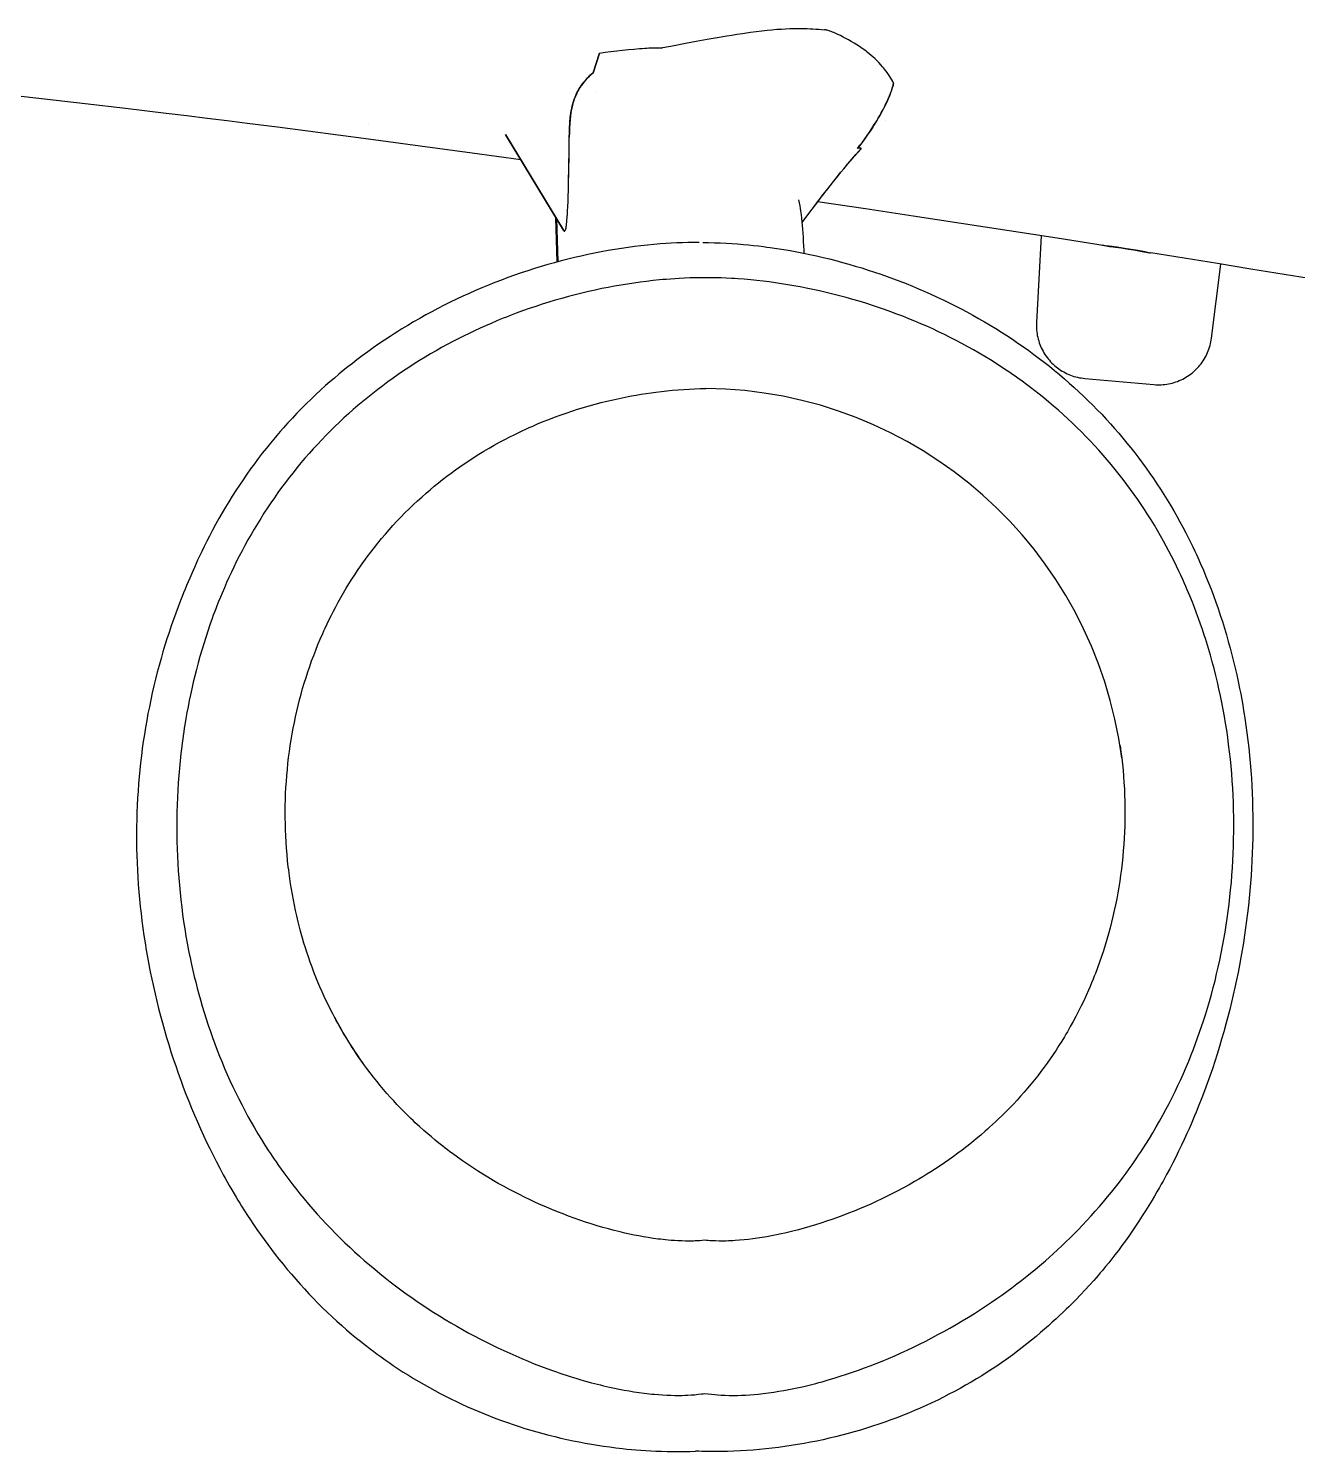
# Model space of a CAD drawing. Extents: x -62750 to 17911, y -49048 to 6133.
# Drawn here: x -6803 to -4420, y -5074 to -2402 of the extents above; entities that cross this region are included whole.
import ezdxf

# ---------------------------------------------------------------- set-up
doc = ezdxf.new("R2010")
doc.units = 0
doc.layers.get('0').update_dxf_attribs({"linetype": 'CONTINUOUS'})

msp = doc.modelspace()

# ---------------------------------------------------------------- linework, layer by layer
at = {"color": 7}
for p, q in [((-5742.4, -2485.7), (-5730.5, -2448.5)), ((-5730.5, -2448.5), (-5742.4, -2485.7)), ((-5906.8, -2601.3), (-5798.2, -2781.2)), ((-5798.2, -2781.2), (-5906.8, -2601.3)), ((-5810, -2840.7), (-5812.5, -2757.6)), ((-5811.3, -2759.6), (-5808.9, -2840.4)), ((-5811.3, -2759.6), (-5808.9, -2840.4)), ((-4901.5, -2791.4), (-4910.3, -2954.4)), ((-4581.7, -2983.7), (-4564.4, -2844.8)), ((-4819.3, -3059.4), (-4689.9, -3071))]:
    msp.add_line(p, q, dxfattribs=at)
at = {"color": 7, "ltscale": 0.000494535}
msp.add_line((-5739, -2521.2), (-5739, -2521.2), dxfattribs=at)
at = {"color": 7, "ltscale": 0.001733}
msp.add_line((-6164.2, -2580.9), (-6164.2, -2580.8), dxfattribs=at)
at = {"color": 7, "ltscale": 0.000278631}
msp.add_line((-5194.6, -2574.6), (-5194.6, -2574.6), dxfattribs=at)
at = {"color": 7, "ltscale": 0.135805}
msp.add_line((-5346.1, -2824.5), (-5346.4, -2819.1), dxfattribs=at)
at = {"color": 7, "ltscale": 0.000966516}
msp.add_line((-4708.9, -2826.5), (-4708.9, -2826.4), dxfattribs=at)
at = {"color": 7, "ltscale": 0.000969384}
msp.add_line((-4708.9, -2826.4), (-4708.9, -2826.5), dxfattribs=at)
at = {"color": 7}
for points in [[(-5472.8, -2413.2), (-5462.3, -2411.5), (-5454.8, -2410.5), (-5447.4, -2409.4), (-5436.2, -2407.9), (-5425.9, -2406.7), (-5415.6, -2405.6), (-5406.8, -2404.7), (-5397.9, -2403.9), (-5389, -2403.3), (-5381.3, -2402.9), (-5373.6, -2402.6), (-5365.8, -2402.4), (-5357.4, -2402.3), (-5349.1, -2402.3), (-5340.7, -2402.6), (-5335.3, -2402.8), (-5330, -2403), (-5324.6, -2403.4), (-5319.1, -2403.7), (-5313.7, -2404.2), (-5308.3, -2404.6)], [(-5611.7, -2438.1), (-5590.4, -2434), (-5569.2, -2430), (-5548.9, -2426.3), (-5528.6, -2422.6), (-5510, -2419.3), (-5491.4, -2416.2), (-5482.1, -2414.6), (-5472.8, -2413.2)], [(-5178.4, -2504.9), (-5180, -2501.7), (-5181.7, -2498.5), (-5183.5, -2495.4), (-5185.4, -2492.4), (-5187.8, -2488.8), (-5190.3, -2485.2), (-5192.9, -2481.8), (-5195.6, -2478.4), (-5197.3, -2476.3), (-5199.1, -2474.3), (-5202.6, -2470.3), (-5206.3, -2466.4), (-5210, -2462.6), (-5213.9, -2458.9), (-5217.3, -2455.8), (-5220.7, -2452.8), (-5224.2, -2449.9), (-5227.8, -2447), (-5230.2, -2445.1), (-5232.7, -2443.3), (-5237.6, -2439.7), (-5242.6, -2436.2), (-5247.6, -2432.9), (-5252.7, -2429.7), (-5257.9, -2426.7), (-5263.1, -2423.7), (-5268.1, -2421), (-5273.1, -2418.4), (-5278.2, -2415.8), (-5283.3, -2413.4), (-5288.4, -2411.1), (-5290.9, -2410), (-5293.5, -2409), (-5295.7, -2408.1), (-5297.9, -2407.3), (-5299.7, -2406.6), (-5301.6, -2406), (-5303, -2405.6), (-5304.4, -2405.2), (-5305.5, -2404.9), (-5306.7, -2404.7), (-5307.5, -2404.6), (-5308.3, -2404.6)], [(-5730.5, -2448.5), (-5719.9, -2447), (-5709.4, -2445.7), (-5698.3, -2444.4), (-5687.3, -2443.1), (-5676.2, -2441.9), (-5666, -2440.9), (-5655.7, -2440), (-5650.6, -2439.6), (-5645.5, -2439.3), (-5641.8, -2439), (-5638.2, -2438.9), (-5634.5, -2438.7), (-5630.9, -2438.6), (-5626, -2438.6), (-5621.1, -2438.7), (-5616.2, -2438.9)], [(-5616.2, -2438.9), (-5613.2, -2438.4), (-5611.7, -2438.1)], [(-5787.3, -2606.2), (-5787.1, -2598.2), (-5786.9, -2590.3), (-5786.7, -2586.3), (-5786.5, -2582.4), (-5786, -2575.9), (-5785.7, -2572.7), (-5785.4, -2569.5), (-5784.9, -2565.2), (-5784.3, -2561), (-5783.6, -2556.7), (-5782.8, -2552.5), (-5781.8, -2548.3), (-5780.8, -2544.1), (-5780.2, -2541.9), (-5779.5, -2539.7), (-5778.6, -2536.9), (-5777.6, -2534), (-5776.5, -2531.2), (-5775.1, -2527.9), (-5773.6, -2524.6), (-5772, -2521.4), (-5770.3, -2518.2), (-5768.5, -2515.1), (-5766.4, -2511.8), (-5764.3, -2508.7), (-5762, -2505.6), (-5759.6, -2502.6), (-5757.1, -2499.7), (-5754.5, -2496.8), (-5751.8, -2494.1), (-5749.1, -2491.5), (-5746.9, -2489.5), (-5744.7, -2487.6), (-5742.4, -2485.8)], [(-5742.4, -2485.8), (-5745.5, -2488.3), (-5748.5, -2490.9), (-5751.3, -2493.6), (-5754.1, -2496.4), (-5756.9, -2499.5), (-5759.6, -2502.6), (-5762.2, -2505.8), (-5764.6, -2509.2), (-5765.8, -2510.9), (-5766.9, -2512.6), (-5768.6, -2515.2), (-5770.2, -2518), (-5771.7, -2520.7), (-5773.1, -2523.5), (-5774, -2525.4), (-5774.9, -2527.3), (-5775.7, -2529.2), (-5776.5, -2531.2), (-5778, -2535.1), (-5779.3, -2539.1), (-5780.5, -2543.1), (-5781.6, -2547.2), (-5782.1, -2549.5), (-5782.6, -2551.8), (-5783.5, -2556.5), (-5784.3, -2561.1), (-5785, -2565.8), (-5785.3, -2568.6), (-5785.6, -2571.5), (-5785.9, -2574.9), (-5786.2, -2578.4), (-5786.5, -2582.9), (-5786.8, -2587.5), (-5786.9, -2592.2), (-5787.1, -2596.9), (-5787.3, -2606.2)], [(-5178.4, -2504.9), (-5179, -2507.2), (-5179.6, -2509.4), (-5180.9, -2514), (-5182.4, -2518.4), (-5184, -2522.9), (-5185.1, -2525.7), (-5186.2, -2528.6), (-5187.4, -2531.6), (-5188.7, -2534.5), (-5190, -2537.6), (-5191.4, -2540.6), (-5194.3, -2546.7), (-5197.3, -2552.6), (-5200.5, -2558.5), (-5203.7, -2564.4), (-5206.7, -2569.6), (-5209.7, -2574.8), (-5212.9, -2580), (-5215.3, -2583.8), (-5217.7, -2587.5), (-5220.2, -2591.4), (-5222.7, -2595.1), (-5227.8, -2602.6), (-5233, -2610), (-5238.4, -2617.2), (-5242.3, -2622.4), (-5246.2, -2627.5)], [(-5246.2, -2627.5), (-5241.6, -2621.5), (-5237.1, -2615.5), (-5232.7, -2609.5), (-5228.3, -2603.3), (-5224, -2597.2), (-5219.3, -2590), (-5214.7, -2582.8), (-5212.4, -2579.2), (-5210.2, -2575.5), (-5207.2, -2570.6), (-5204.4, -2565.6), (-5201.6, -2560.6), (-5198.2, -2554.4), (-5195, -2548.1), (-5193.4, -2544.9), (-5191.9, -2541.7), (-5189.9, -2537.4), (-5188, -2533), (-5186.2, -2528.6), (-5184.4, -2524), (-5182.7, -2519.3), (-5181.1, -2514.5), (-5180.3, -2512), (-5179.6, -2509.6), (-5179, -2507.2), (-5178.4, -2504.9)], [(-6164.1, -2610.2), (-6221, -2602.6), (-6278, -2595.2), (-6334.9, -2587.9), (-6391.9, -2580.7), (-6429.4, -2576), (-6467, -2571.3), (-6505.5, -2566.6), (-6544.1, -2561.9), (-6620.2, -2552.8), (-6696.4, -2543.8), (-6772.7, -2534.9), (-6849, -2526.1)], [(-5878.6, -2648.8), (-5969.9, -2636.3), (-6067, -2623.2), (-6164.1, -2610.2)], [(-5901.8, -2610.6), (-5851.1, -2694), (-5811.9, -2758.6), (-5798.5, -2780.8)], [(-5788.7, -2693.3), (-5788.5, -2683.7), (-5788.2, -2668.7), (-5787.8, -2641.3), (-5787.3, -2606.2)], [(-5788.6, -2688.4), (-5788.4, -2676.7), (-5788, -2653.5), (-5787.7, -2638.6), (-5787.3, -2606.2)], [(-5350, -2766.5), (-5339, -2751.6), (-5327.9, -2736.8), (-5316.7, -2722), (-5311, -2714.6), (-5305.3, -2707.2), (-5299.6, -2700), (-5293.9, -2692.8), (-5288.4, -2685.9), (-5282.8, -2679), (-5277.4, -2672.3), (-5271.9, -2665.6), (-5264.5, -2656.7), (-5256.9, -2647.8), (-5249.4, -2638.9), (-5244.4, -2633.2), (-5239.3, -2627.5)], [(-5349.9, -2766.8), (-5341.3, -2754.9), (-5331.6, -2741.8), (-5324.7, -2732.6), (-5317.8, -2723.5), (-5311.1, -2714.8), (-5304.4, -2706.2), (-5297.8, -2697.7), (-5291.1, -2689.3), (-5284.5, -2681.1), (-5277.9, -2672.9), (-5271.4, -2665), (-5264.8, -2657.1), (-5258.4, -2649.6), (-5251.9, -2642), (-5245.7, -2635), (-5239.4, -2628)], [(-5239.3, -2627.5), (-5239.4, -2627.4), (-5239.6, -2627.3), (-5239.9, -2627.2), (-5240.5, -2627.2), (-5241.5, -2627.1), (-5242.7, -2627.2), (-5245, -2627.4), (-5246.2, -2627.5)], [(-5798.2, -2781.2), (-5798, -2781.6), (-5797.7, -2781.9), (-5797.3, -2782.2), (-5797.1, -2782.4), (-5796.8, -2782.6), (-5796.5, -2782.7), (-5796.2, -2782.7), (-5795.9, -2782.6), (-5795.7, -2782.4), (-5795.5, -2782.3), (-5795.2, -2781.9), (-5795.1, -2781.6), (-5794.8, -2781), (-5794.4, -2780.1), (-5794.1, -2779.1), (-5793.9, -2778.2), (-5793.5, -2776.3), (-5793.1, -2774.4), (-5792.8, -2772.5), (-5792.4, -2769.1), (-5792, -2765.8), (-5791.7, -2762.4), (-5791.2, -2756.8), (-5790.9, -2751.2), (-5790.5, -2745.6), (-5790.1, -2736.3), (-5789.7, -2727.1), (-5789.4, -2717.9), (-5789.1, -2705.6), (-5788.7, -2693.3)], [(-5346.4, -2819.1), (-5346.9, -2810.3), (-5347.4, -2802), (-5347.9, -2794), (-5348.4, -2786.6), (-5348.9, -2779.3), (-5349.5, -2772.3), (-5350.1, -2765.4), (-5350.8, -2758.6), (-5351.5, -2751.9), (-5352.5, -2744.8), (-5353.1, -2740.2), (-5353.9, -2735.6), (-5355, -2729.9), (-5356.2, -2724.2)], [(-4781.6, -2810.2), (-4871.6, -2796.1), (-4961.6, -2782.1), (-5051.5, -2768.3), (-5141.5, -2754.7), (-5231.3, -2741.2), (-5321.1, -2727.9)], [(-5543.7, -2804.3), (-5554.2, -2804.3), (-5564.6, -2804.4), (-5575, -2804.6), (-5585.4, -2804.9), (-5595.8, -2805.4), (-5606.2, -2806), (-5616.6, -2806.8), (-5622.6, -2807.3), (-5628.7, -2807.8), (-5640.8, -2808.9), (-5652.9, -2810.3), (-5664.9, -2811.7), (-5677, -2813.4), (-5689, -2815.1), (-5701.8, -2817.1), (-5714.5, -2819.3), (-5727.2, -2821.6), (-5739.9, -2824.1), (-5752.5, -2826.8), (-5765.2, -2829.5), (-5777.7, -2832.5), (-5790.3, -2835.6), (-5802.8, -2838.8), (-5815.3, -2842.1), (-5827.7, -2845.7), (-5840.1, -2849.3), (-5852.7, -2853.2), (-5865.2, -2857.2), (-5877.6, -2861.3), (-5890, -2865.6), (-5902.4, -2870), (-5914.7, -2874.6), (-5926.9, -2879.3), (-5939.1, -2884.2), (-5951.3, -2889.2), (-5963.3, -2894.3), (-5975.4, -2899.6), (-5987.3, -2905.1), (-5999.1, -2910.6), (-6010.8, -2916.2), (-6022.4, -2922), (-6034, -2927.9), (-6045.5, -2934), (-6056.9, -2940.2), (-6068.2, -2946.6), (-6079.5, -2953), (-6090.7, -2959.7), (-6096.2, -2963), (-6101.8, -2966.4), (-6109.1, -2971), (-6116.4, -2975.6), (-6123.7, -2980.3), (-6134.3, -2987.3), (-6144.8, -2994.5), (-6155.3, -3001.8), (-6165.6, -3009.2), (-6175.9, -3016.7), (-6181, -3020.5), (-6186, -3024.3), (-6194.6, -3031), (-6203.2, -3037.8), (-6211.7, -3044.6), (-6220.1, -3051.6), (-6228.4, -3058.6), (-6236.7, -3065.7), (-6244.8, -3072.9), (-6254.1, -3081.3), (-6263.2, -3089.8), (-6272.2, -3098.3), (-6281.1, -3107), (-6289.9, -3115.9), (-6298.6, -3124.8), (-6302.9, -3129.3), (-6307.2, -3133.8), (-6311.4, -3138.4), (-6315.6, -3143), (-6319.8, -3147.6), (-6324, -3152.2), (-6330.1, -3159.2), (-6336.2, -3166.3), (-6342.3, -3173.4), (-6348.2, -3180.6), (-6356, -3190.1), (-6363.6, -3199.8), (-6371.1, -3209.5), (-6378.5, -3219.4), (-6385.7, -3229.3), (-6392.8, -3239.3), (-6399.8, -3249.4), (-6406.7, -3259.6), (-6413.4, -3269.9), (-6420, -3280.2), (-6426.5, -3290.7), (-6432.9, -3301.2), (-6439.1, -3311.8), (-6445.3, -3322.6), (-6451.3, -3333.4), (-6457.1, -3344.3), (-6462.9, -3355.2), (-6467.8, -3364.9), (-6472.7, -3374.7), (-6477.4, -3384.5), (-6482.1, -3394.4), (-6485, -3400.8), (-6487.9, -3407.1), (-6491, -3414), (-6494.1, -3420.9), (-6499.9, -3434.2), (-6505.7, -3448.1), (-6508.6, -3455.1), (-6511.4, -3462.1), (-6514.2, -3469), (-6517, -3476), (-6521.5, -3487.9), (-6526, -3499.9), (-6530.3, -3511.9), (-6534.5, -3524), (-6538.6, -3536.1), (-6542.6, -3548.2), (-6546.4, -3560.4), (-6550.1, -3572.6), (-6553.8, -3585.3), (-6557.3, -3598.1), (-6560.8, -3611), (-6564, -3623.8), (-6567.2, -3636.7), (-6570.2, -3649.7), (-6573, -3662.6), (-6575.7, -3675.6), (-6578.3, -3688.6), (-6580.7, -3701.7), (-6583, -3714.8), (-6585.1, -3727.9), (-6587.1, -3741.1), (-6589, -3754.3), (-6590.7, -3767.6), (-6592.2, -3780.8), (-6593.6, -3794.1), (-6594.9, -3807.4), (-6596, -3820.7), (-6597, -3834), (-6597.8, -3847.3), (-6598.5, -3860.6), (-6599.1, -3874.2), (-6599.5, -3887.7), (-6599.7, -3901.2), (-6599.8, -3914.7), (-6599.8, -3928.2), (-6599.6, -3941.7), (-6599.2, -3955.3), (-6598.8, -3968.8), (-6598.1, -3982.3), (-6597.4, -3995.8), (-6596.5, -4009.3), (-6595.4, -4023), (-6594.2, -4036.8), (-6592.8, -4050.5), (-6591.3, -4064.2), (-6589.6, -4077.9), (-6587.8, -4091.6), (-6585.9, -4105.3), (-6583.8, -4118.9), (-6581.5, -4132.5), (-6579.2, -4146.1), (-6576.7, -4159.7), (-6574, -4173.5), (-6571.1, -4187.3), (-6568.1, -4201.1), (-6565, -4214.8), (-6561.7, -4228.5), (-6558.3, -4242.2), (-6554.8, -4255.8), (-6551.1, -4269.4), (-6547.3, -4283), (-6543.4, -4296.5), (-6539.3, -4310), (-6535.1, -4323.4), (-6530.7, -4336.8), (-6526.2, -4350.2), (-6521.6, -4363.5), (-6516.8, -4376.8), (-6512, -4390), (-6506.9, -4403.2), (-6501.8, -4416.3), (-6496.5, -4429.3), (-6491, -4442.3), (-6485.5, -4455.3), (-6479.9, -4467.9), (-6474.1, -4480.5), (-6468.3, -4493), (-6462.3, -4505.4), (-6456.1, -4517.8), (-6449.9, -4530.1), (-6443.5, -4542.3), (-6436.9, -4554.5), (-6433.6, -4560.5), (-6430.2, -4566.6), (-6425.7, -4574.6), (-6421.1, -4582.5), (-6416.5, -4590.5), (-6413, -4596.3), (-6409.5, -4602.1), (-6405.9, -4607.9), (-6402.4, -4613.6), (-6397, -4622.2), (-6391.5, -4630.7), (-6385.9, -4639.2), (-6380.3, -4647.6), (-6373.7, -4657.1), (-6367.1, -4666.6), (-6360.3, -4676.1), (-6353.5, -4685.4), (-6346.5, -4694.7), (-6339.5, -4703.9), (-6332.3, -4713), (-6324.6, -4722.5), (-6316.8, -4732), (-6308.9, -4741.3), (-6300.9, -4750.6), (-6292.8, -4759.7), (-6284.5, -4768.8), (-6276.2, -4777.8), (-6267.7, -4786.6), (-6259.1, -4795.4), (-6250.4, -4804), (-6241.6, -4812.5), (-6232.7, -4820.9), (-6223.7, -4829.2), (-6214.6, -4837.4), (-6205.4, -4845.4), (-6196.1, -4853.4), (-6186.7, -4861.2), (-6177.1, -4868.9), (-6172.3, -4872.7), (-6167.5, -4876.4), (-6161, -4881.4), (-6154.5, -4886.3), (-6148, -4891.2), (-6140.5, -4896.5), (-6133.1, -4901.9), (-6125.5, -4907.1), (-6117.9, -4912.3), (-6108.5, -4918.6), (-6098.9, -4924.8), (-6089.3, -4930.9), (-6079.5, -4936.8), (-6069.8, -4942.7), (-6059.9, -4948.4), (-6050, -4954), (-6040, -4959.5), (-6029.9, -4964.8), (-6019.8, -4970), (-6009.6, -4975.1), (-5999.3, -4980.1), (-5989, -4985), (-5978.5, -4989.8), (-5967.9, -4994.4), (-5957.3, -4999), (-5946.6, -5003.4), (-5935.9, -5007.7), (-5925.1, -5011.8), (-5914.3, -5015.8), (-5903.4, -5019.7), (-5892.5, -5023.4), (-5881.5, -5027), (-5870.5, -5030.5), (-5859.4, -5033.9), (-5848.3, -5037.1), (-5837.1, -5040.2), (-5825.8, -5043.2), (-5814.5, -5046), (-5803.1, -5048.8), (-5791.7, -5051.3), (-5780.3, -5053.8), (-5768.9, -5056.1), (-5757.4, -5058.2), (-5745.9, -5060.3), (-5734.4, -5062.2), (-5722.9, -5063.9), (-5711.3, -5065.5), (-5699.8, -5067), (-5693.6, -5067.7), (-5687.4, -5068.4), (-5679.1, -5069.3), (-5670.8, -5070.1), (-5662.5, -5070.8), (-5653.1, -5071.5), (-5643.8, -5072.2), (-5634.4, -5072.7), (-5625.1, -5073.2), (-5614.4, -5073.6), (-5603.7, -5073.8), (-5592.9, -5074), (-5582.2, -5074), (-5571.5, -5073.9), (-5560.8, -5073.7), (-5550.1, -5073.3)], [(-5536.6, -2804.3), (-5525.7, -2804.3), (-5514.8, -2804.5), (-5503.9, -2804.9), (-5493, -2805.4), (-5482.2, -2806), (-5471.3, -2806.8), (-5460.4, -2807.7), (-5451, -2808.6), (-5441.5, -2809.5), (-5432, -2810.6), (-5422.5, -2811.8), (-5416.2, -2812.6), (-5410, -2813.5), (-5397.4, -2815.3), (-5384.8, -2817.3), (-5372.5, -2819.4), (-5360.1, -2821.7), (-5347.8, -2824.1), (-5335.5, -2826.6), (-5323.3, -2829.3), (-5311, -2832.2), (-5298.8, -2835.1), (-5286.7, -2838.2), (-5274.6, -2841.5), (-5262.5, -2844.8), (-5250.4, -2848.4), (-5238.4, -2852), (-5226.4, -2855.8), (-5214.4, -2859.7), (-5202.4, -2863.8), (-5190.5, -2868), (-5178.6, -2872.3), (-5166.7, -2876.8), (-5155, -2881.4), (-5143.2, -2886.2), (-5131.5, -2891), (-5119.9, -2896), (-5108.3, -2901.2), (-5096.8, -2906.5), (-5085.4, -2911.9), (-5074, -2917.4), (-5062.9, -2923), (-5051.8, -2928.7), (-5040.8, -2934.6), (-5029.8, -2940.5), (-5018.9, -2946.6), (-5008.1, -2952.9), (-4997.4, -2959.2), (-4986.8, -2965.7), (-4976.2, -2972.3), (-4965.7, -2979), (-4955.3, -2985.9), (-4945, -2992.9), (-4934.7, -3000), (-4924.8, -3007.1), (-4915, -3014.3), (-4905.2, -3021.6), (-4895.6, -3029), (-4886, -3036.6), (-4876.5, -3044.3), (-4867.2, -3052), (-4857.9, -3059.9), (-4848.7, -3068), (-4839.6, -3076.1), (-4830.6, -3084.3), (-4821.8, -3092.7), (-4813, -3101.2), (-4804.5, -3109.6), (-4796.1, -3118.1), (-4787.8, -3126.7), (-4779.7, -3135.5), (-4771.6, -3144.3), (-4763.6, -3153.2), (-4755.8, -3162.3), (-4748.1, -3171.4), (-4740.4, -3180.6), (-4732.9, -3189.9), (-4725.6, -3199.3), (-4718.3, -3208.8), (-4711.1, -3218.4), (-4704.2, -3228), (-4697.3, -3237.7), (-4690.6, -3247.5), (-4684, -3257.3), (-4677.5, -3267.3), (-4671.1, -3277.3), (-4664.8, -3287.3), (-4658.7, -3297.5), (-4652.7, -3307.7), (-4646.8, -3318), (-4641.1, -3328.4), (-4635.4, -3338.8), (-4629.9, -3349.3), (-4625.5, -3357.9), (-4621.2, -3366.6), (-4617, -3375.2), (-4612.8, -3383.9), (-4610.1, -3389.8), (-4607.4, -3395.6), (-4602.2, -3407.4), (-4597, -3419.2), (-4592.1, -3431), (-4587.2, -3443), (-4582.6, -3454.9), (-4578, -3467), (-4573.6, -3479.1), (-4569.4, -3491.2), (-4565.2, -3503.5), (-4561.2, -3515.8), (-4557.3, -3528.2), (-4553.6, -3540.6), (-4550.1, -3553), (-4546.6, -3565.5), (-4543.3, -3578), (-4540.2, -3590.6), (-4537.1, -3603.2), (-4534.3, -3615.8), (-4531.5, -3628.5), (-4528.9, -3641.2), (-4526.9, -3651.6), (-4524.9, -3662), (-4523, -3672.5), (-4521.3, -3682.9), (-4520.1, -3689.9), (-4519, -3696.9), (-4517, -3710.9), (-4515.1, -3725), (-4513.3, -3739), (-4511.7, -3753.1), (-4510.3, -3767.2), (-4509, -3781.2), (-4507.8, -3795.4), (-4506.8, -3809.5), (-4506, -3823.6), (-4505.3, -3837.7), (-4504.8, -3851.9), (-4504.4, -3866), (-4504.1, -3880.1), (-4504, -3894.3), (-4504.1, -3908.4), (-4504.3, -3922.6), (-4504.6, -3936.7), (-4505.1, -3950.8), (-4505.7, -3964.9), (-4506.5, -3978.9), (-4507.4, -3993), (-4508.4, -4007), (-4509.6, -4021), (-4510.9, -4035), (-4512.4, -4049), (-4514, -4063), (-4515.7, -4076.9), (-4517.6, -4090.9), (-4519.6, -4104.8), (-4521.8, -4118.8), (-4524.1, -4132.9), (-4526.6, -4146.8), (-4529.2, -4160.8), (-4531.9, -4174.8), (-4534.7, -4188.7), (-4537.7, -4202.6), (-4540.9, -4216.4), (-4544.1, -4230.3), (-4547.5, -4244.1), (-4551, -4257.8), (-4554.8, -4271.9), (-4558.6, -4285.9), (-4562.7, -4299.9), (-4566.8, -4313.9), (-4571.1, -4327.8), (-4575.6, -4341.7), (-4580.1, -4355.5), (-4584.9, -4369.2), (-4589.7, -4383), (-4594.8, -4396.6), (-4599.9, -4410.2), (-4605.2, -4423.6), (-4610.6, -4437), (-4613.4, -4443.6), (-4616.2, -4450.3), (-4619.9, -4459.1), (-4623.8, -4467.9), (-4627.7, -4476.7), (-4632.8, -4487.9), (-4638.1, -4499.1), (-4643.4, -4510.2), (-4648.9, -4521.2), (-4654.5, -4532.3), (-4660.2, -4543.2), (-4666, -4554.1), (-4669.3, -4560.2), (-4672.6, -4566.3), (-4676, -4572.3), (-4679.4, -4578.3), (-4684, -4586.3), (-4688.6, -4594.3), (-4693.3, -4602.2), (-4699.3, -4612.1), (-4705.4, -4621.9), (-4711.6, -4631.6), (-4717.9, -4641.3), (-4724.3, -4650.9), (-4730.8, -4660.5), (-4737, -4669.5), (-4743.4, -4678.5), (-4749.9, -4687.4), (-4756.4, -4696.3), (-4763.1, -4705), (-4768.8, -4712.3), (-4774.6, -4719.6), (-4780.5, -4726.8), (-4786.5, -4733.9), (-4790.4, -4738.7), (-4794.5, -4743.3), (-4798.5, -4748), (-4802.6, -4752.7), (-4810.9, -4761.9), (-4819.3, -4771), (-4827.8, -4780), (-4836.5, -4788.9), (-4845.2, -4797.7), (-4849.8, -4802.3), (-4854.4, -4806.8), (-4860.7, -4812.9), (-4867, -4818.8), (-4873.3, -4824.7), (-4880.5, -4831.3), (-4887.7, -4837.8), (-4895, -4844.3), (-4902.4, -4850.6), (-4910.9, -4857.8), (-4919.5, -4864.9), (-4928.2, -4871.9), (-4936.9, -4878.8), (-4945.7, -4885.5), (-4954.7, -4892.2), (-4963.7, -4898.7), (-4968.5, -4902.2), (-4973.3, -4905.6), (-4983.1, -4912.3), (-4992.9, -4918.8), (-5002.8, -4925.3), (-5012.8, -4931.6), (-5022.9, -4937.7), (-5033.1, -4943.8), (-5043.3, -4949.7), (-5053.7, -4955.5), (-5064.1, -4961.1), (-5074.5, -4966.6), (-5085.1, -4972), (-5095.7, -4977.3), (-5106.5, -4982.4), (-5117.4, -4987.5), (-5128.3, -4992.4), (-5139.3, -4997.2), (-5150.3, -5001.8), (-5161.5, -5006.3), (-5172.6, -5010.6), (-5183.9, -5014.8), (-5195.1, -5018.9), (-5206.5, -5022.8), (-5217.8, -5026.6), (-5229.2, -5030.2), (-5240.7, -5033.7), (-5252.3, -5037.1), (-5264, -5040.4), (-5275.7, -5043.4), (-5287.4, -5046.4), (-5299.2, -5049.2), (-5311, -5051.8), (-5322.9, -5054.3), (-5334.7, -5056.7), (-5346.6, -5058.9), (-5358.6, -5061), (-5370.5, -5062.9), (-5382.5, -5064.6), (-5394.5, -5066.2), (-5406.4, -5067.7), (-5418.3, -5069), (-5430.3, -5070.2), (-5442.2, -5071.2), (-5454.2, -5072), (-5466.2, -5072.7), (-5478.2, -5073.3), (-5490.2, -5073.7), (-5502.2, -5073.9), (-5514.2, -5074), (-5526.2, -5074), (-5538.2, -5073.7), (-5544.2, -5073.6), (-5550.2, -5073.3)], [(-4768.2, -2811.9), (-4770.9, -2811.6), (-4773.8, -2811.3), (-4777.1, -2810.8), (-4780.6, -2810.3), (-4786.4, -2809.4)], [(-4786.4, -2809.4), (-4779.5, -2810.5), (-4776.3, -2811), (-4773.1, -2811.4), (-4770.6, -2811.7), (-4768.2, -2811.9)], [(-4732.5, -2817.3), (-4741.2, -2815.9), (-4755.6, -2813.7), (-4759, -2813.2), (-4764.7, -2812.4), (-4768.2, -2811.9)], [(-4768.2, -2811.9), (-4766.4, -2812.1), (-4761.9, -2812.7), (-4751.4, -2814.3), (-4737.2, -2816.6), (-4732.5, -2817.3)], [(-4701.9, -2822.6), (-4705.9, -2821.9), (-4720, -2819.4), (-4732.5, -2817.3)], [(-4732.5, -2817.3), (-4727.3, -2818.2), (-4718.1, -2819.8), (-4708.7, -2821.4), (-4704.6, -2822.1), (-4702.1, -2822.6), (-4701.9, -2822.6)], [(-4701.9, -2822.6), (-4699, -2823.2), (-4695.8, -2823.8)], [(-4382.4, -2874.5), (-4445.1, -2864.2), (-4507.8, -2854), (-4570.4, -2843.8), (-4633.1, -2833.8), (-4695.8, -2823.8)], [(-5531.4, -2870.2), (-5541.3, -2870.2), (-5551.2, -2870.4), (-5561.1, -2870.7), (-5571, -2871.1), (-5580.9, -2871.6), (-5589.2, -2872.1), (-5597.4, -2872.7), (-5605.7, -2873.3), (-5611.8, -2873.9), (-5618, -2874.4), (-5630.1, -2875.7), (-5642.2, -2877.1), (-5654.2, -2878.6), (-5666.3, -2880.3), (-5678.3, -2882.1), (-5690.3, -2884.1), (-5702.3, -2886.2), (-5714.3, -2888.4), (-5726.2, -2890.8), (-5738.8, -2893.4), (-5751.3, -2896.3), (-5763.9, -2899.2), (-5776.3, -2902.3), (-5788.8, -2905.6), (-5801.2, -2909), (-5813.6, -2912.5), (-5825.9, -2916.2), (-5838.2, -2920.1), (-5850.4, -2924.1), (-5862.7, -2928.3), (-5875, -2932.6), (-5887.2, -2937.1), (-5893.3, -2939.4), (-5899.4, -2941.7), (-5905.4, -2944.1), (-5911.5, -2946.5), (-5917.5, -2948.9), (-5923.5, -2951.4), (-5934, -2955.9), (-5944.5, -2960.4), (-5954.8, -2965.1), (-5965.2, -2969.9), (-5975.5, -2974.8), (-5985.7, -2979.8), (-5995.9, -2984.9), (-6006, -2990.1), (-6016.5, -2995.7), (-6027, -3001.5), (-6037.5, -3007.4), (-6047.8, -3013.4), (-6058.1, -3019.5), (-6068.3, -3025.8), (-6078.4, -3032.1), (-6088.5, -3038.6), (-6098.4, -3045.3), (-6108.3, -3052), (-6118.1, -3058.9), (-6127.8, -3065.9), (-6137.5, -3073), (-6147, -3080.2), (-6156.4, -3087.6), (-6165.8, -3095.1), (-6175, -3102.7), (-6184, -3110.2), (-6192.8, -3117.9), (-6201.6, -3125.6), (-6210.3, -3133.5), (-6218.8, -3141.5), (-6227.3, -3149.6), (-6235.6, -3157.8), (-6243.9, -3166.1), (-6252, -3174.5), (-6260.1, -3183.1), (-6268, -3191.7), (-6275.8, -3200.4), (-6283.5, -3209.2), (-6291.1, -3218.1), (-6298.6, -3227.2), (-6305.9, -3236.3), (-6313.2, -3245.5), (-6320.3, -3254.8), (-6327.3, -3264.2), (-6334.2, -3273.6), (-6340.9, -3283.2), (-6347.6, -3292.8), (-6354.1, -3302.5), (-6360.5, -3312.3), (-6366.7, -3322.2), (-6372.9, -3332.1), (-6378.9, -3342.2), (-6384.8, -3352.3), (-6390.6, -3362.4), (-6396.2, -3372.7), (-6401.7, -3383), (-6407.1, -3393.3), (-6412.4, -3403.8), (-6417.1, -3413.4), (-6421.7, -3423), (-6426.2, -3432.8), (-6430.6, -3442.5), (-6434.9, -3452.3), (-6439.1, -3462.2), (-6442.4, -3470.1), (-6445.6, -3478.1), (-6448.8, -3486), (-6451.1, -3492), (-6453.4, -3498), (-6455.6, -3504.1), (-6457.8, -3510.1), (-6462, -3521.9), (-6466, -3533.7), (-6469.9, -3545.6), (-6473.7, -3557.5), (-6477.3, -3569.4), (-6480.8, -3581.4), (-6484.1, -3593.5), (-6487.3, -3605.5), (-6490.4, -3617.6), (-6493.3, -3629.8), (-6496.1, -3641.9), (-6498.5, -3653.1), (-6500.9, -3664.3), (-6503.1, -3675.6), (-6505.2, -3686.8), (-6507.2, -3698.1), (-6509.1, -3709.4), (-6510.1, -3716.2), (-6511.2, -3723), (-6512.2, -3729.8), (-6513.1, -3736.6), (-6514, -3743.4), (-6514.9, -3750.2), (-6516.5, -3763.8), (-6518, -3777.5), (-6519.3, -3791.2), (-6520.5, -3804.9), (-6521.5, -3818.6), (-6522.4, -3832.3), (-6523.1, -3846), (-6523.6, -3859.8), (-6524, -3873.5), (-6524.2, -3887.3), (-6524.3, -3901), (-6524.2, -3914.8), (-6524, -3928.5), (-6523.6, -3942.3), (-6523.1, -3956), (-6522.4, -3969.8), (-6521.5, -3983.5), (-6520.5, -3997.2), (-6519.4, -4010.9), (-6518.1, -4024.6), (-6516.6, -4038.3), (-6515, -4051.9), (-6513.2, -4065.6), (-6511.3, -4079.2), (-6509.2, -4092.8), (-6506.9, -4106.3), (-6504.6, -4119.7), (-6502, -4133.1), (-6500.7, -4139.8), (-6499.3, -4146.5), (-6497.9, -4153.2), (-6496.5, -4159.9), (-6494, -4171), (-6491.4, -4182), (-6488.6, -4193.1), (-6485.8, -4204.1), (-6482.9, -4215.1), (-6479.8, -4226.1), (-6476.4, -4238), (-6472.8, -4249.9), (-6469, -4261.7), (-6465.2, -4273.5), (-6461.2, -4285.3), (-6457.1, -4297), (-6452.8, -4308.7), (-6448.4, -4320.3), (-6443.9, -4331.8), (-6439.2, -4343.3), (-6434.4, -4354.8), (-6429.4, -4366.3), (-6424.3, -4377.7), (-6419, -4389.1), (-6413.6, -4400.4), (-6408, -4411.6), (-6402.3, -4422.7), (-6396.5, -4433.8), (-6390.6, -4444.8), (-6384.5, -4455.8), (-6378.2, -4466.6), (-6371.8, -4477.4), (-6365.3, -4488.1), (-6358.7, -4498.7), (-6351.9, -4509.3), (-6348.5, -4514.5), (-6345, -4519.7), (-6341.5, -4524.9), (-6337.9, -4530.1), (-6333.2, -4536.9), (-6328.3, -4543.7), (-6323.4, -4550.5), (-6319.7, -4555.5), (-6316, -4560.6), (-6312.2, -4565.6), (-6308.4, -4570.5), (-6304.6, -4575.5), (-6300.7, -4580.4), (-6292.9, -4590.2), (-6285, -4599.8), (-6277, -4609.4), (-6268.8, -4618.8), (-6260.5, -4628.2), (-6252.2, -4637.4), (-6243.6, -4646.5), (-6235, -4655.5), (-6226.3, -4664.5), (-6217.4, -4673.3), (-6208.5, -4682), (-6199.4, -4690.6), (-6190.3, -4699), (-6181, -4707.4), (-6171.7, -4715.7), (-6162.2, -4723.8), (-6152.6, -4731.8), (-6143, -4739.8), (-6133.3, -4747.6), (-6123.4, -4755.2), (-6113.5, -4762.8), (-6103.4, -4770.3), (-6093.3, -4777.7), (-6083.1, -4784.9), (-6072.8, -4792.1), (-6062.5, -4799.1), (-6052, -4806), (-6041.5, -4812.7), (-6030.9, -4819.4), (-6020.2, -4825.9), (-6009.5, -4832.4), (-5998.7, -4838.7), (-5987.8, -4844.8), (-5976.9, -4850.9), (-5966, -4856.8), (-5955, -4862.5), (-5943.9, -4868.2), (-5932.8, -4873.7), (-5921.6, -4879.1), (-5910.3, -4884.4), (-5899, -4889.6), (-5887.7, -4894.6), (-5876.3, -4899.5), (-5864.8, -4904.3), (-5853, -4909.1), (-5841.1, -4913.7), (-5829.2, -4918.1), (-5817.2, -4922.5), (-5811.2, -4924.6), (-5805.2, -4926.6), (-5799.2, -4928.7), (-5793.1, -4930.6), (-5784.1, -4933.6), (-5774.9, -4936.4), (-5765.8, -4939.1), (-5756.6, -4941.7), (-5745.4, -4944.8), (-5734.2, -4947.7), (-5728.5, -4949.1), (-5722.9, -4950.5), (-5717.2, -4951.8), (-5711.6, -4953.1), (-5702.5, -4955.1), (-5693.4, -4956.9), (-5684.3, -4958.7), (-5675.2, -4960.3), (-5666, -4961.8), (-5656.4, -4963.2), (-5646.8, -4964.5), (-5642, -4965.1), (-5637.1, -4965.6), (-5632.3, -4966.1), (-5627.6, -4966.6), (-5619.9, -4967.2), (-5612.2, -4967.8), (-5604.4, -4968.2), (-5596.7, -4968.5), (-5589, -4968.6), (-5584.9, -4968.7), (-5580.9, -4968.6), (-5575.5, -4968.6), (-5570.1, -4968.4), (-5564.8, -4968.2), (-5558.3, -4967.8), (-5551.9, -4967.3), (-5545.4, -4966.6), (-5539, -4965.8), (-5535.8, -4965.4), (-5532.6, -4964.9)], [(-5532.6, -4964.9), (-5526.6, -4965.8), (-5520.5, -4966.5), (-5514.4, -4967.2), (-5508.3, -4967.7), (-5502.2, -4968.1), (-5498.4, -4968.3), (-5494.6, -4968.4), (-5486.9, -4968.6), (-5479.3, -4968.7), (-5471.6, -4968.6), (-5463.8, -4968.3), (-5456, -4967.9), (-5448.2, -4967.5), (-5440.4, -4966.8), (-5432.6, -4966.1), (-5427.9, -4965.6), (-5423.1, -4965.1), (-5418.2, -4964.5), (-5413.2, -4963.8), (-5403.5, -4962.4), (-5393.9, -4960.9), (-5384.5, -4959.3), (-5375.2, -4957.6), (-5365.9, -4955.7), (-5356.6, -4953.7), (-5347.3, -4951.7), (-5339.6, -4949.8), (-5332, -4947.9), (-5324.3, -4946), (-5318.6, -4944.5), (-5312.8, -4942.9), (-5301.4, -4939.7), (-5290, -4936.3), (-5278.5, -4932.7), (-5267.2, -4929), (-5255.9, -4925.2), (-5244.6, -4921.2), (-5233.3, -4917.1), (-5222.2, -4912.9), (-5211, -4908.6), (-5199.9, -4904.1), (-5188.1, -4899.1), (-5176.2, -4894.1), (-5164.5, -4888.8), (-5152.8, -4883.5), (-5141.1, -4878), (-5129.6, -4872.3), (-5118, -4866.6), (-5106.6, -4860.7), (-5095.2, -4854.6), (-5083.9, -4848.5), (-5072.7, -4842.2), (-5061.1, -4835.5), (-5049.5, -4828.7), (-5038.1, -4821.8), (-5026.7, -4814.7), (-5021.1, -4811.1), (-5015.4, -4807.5), (-5009.8, -4803.8), (-5004.2, -4800.1), (-4994.5, -4793.6), (-4984.9, -4786.9), (-4975.3, -4780.2), (-4965.8, -4773.3), (-4956.3, -4766.4), (-4947, -4759.3), (-4937.7, -4752.2), (-4928.5, -4744.9), (-4918.4, -4736.7), (-4913.3, -4732.6), (-4908.3, -4728.4), (-4900.9, -4722.1), (-4893.5, -4715.8), (-4886.1, -4709.3), (-4878.9, -4702.8), (-4870.9, -4695.5), (-4862.9, -4688.1), (-4855.1, -4680.6), (-4847.3, -4673), (-4839.6, -4665.4), (-4832, -4657.6), (-4823.8, -4649.1), (-4815.7, -4640.5), (-4807.7, -4631.8), (-4799.8, -4622.9), (-4792, -4614), (-4784.3, -4605), (-4776.7, -4595.9), (-4769.2, -4586.8), (-4761.9, -4577.5), (-4754.6, -4568.1), (-4747.5, -4558.7), (-4741.9, -4551.1), (-4736.4, -4543.5), (-4730.9, -4535.8), (-4725.6, -4528.1), (-4722, -4522.9), (-4718.5, -4517.7), (-4715.1, -4512.5), (-4711.6, -4507.3), (-4704.9, -4496.7), (-4698.2, -4486.1), (-4691.7, -4475.4), (-4685.4, -4464.6), (-4679.1, -4453.7), (-4673, -4442.7), (-4667.1, -4431.7), (-4661.3, -4420.6), (-4655.6, -4409.4), (-4650.1, -4398.1), (-4644.7, -4386.8), (-4639.4, -4375.4), (-4634.3, -4364), (-4629.3, -4352.5), (-4624.5, -4340.9), (-4619.8, -4329.3), (-4615.6, -4318.7), (-4611.6, -4308.1), (-4607.7, -4297.4), (-4603.9, -4286.6), (-4600.2, -4275.9), (-4596.6, -4265.1), (-4593.1, -4254.2), (-4591.1, -4247.9), (-4589.2, -4241.5), (-4585.5, -4228.8), (-4581.9, -4216), (-4578.4, -4203.1), (-4575.1, -4190.3), (-4572, -4177.4), (-4569, -4164.4), (-4566.1, -4151.5), (-4563.4, -4138.4), (-4560.9, -4125.4), (-4558.5, -4112.3), (-4556.2, -4099.2), (-4554.1, -4086.1), (-4552.2, -4073), (-4550.4, -4059.8), (-4548.6, -4046.3), (-4547.1, -4032.7), (-4545.7, -4019.2), (-4544.4, -4005.6), (-4543.3, -3992), (-4542.4, -3978.4), (-4541.6, -3964.7), (-4540.9, -3951.1), (-4540.4, -3937.4), (-4540.1, -3923.8), (-4539.9, -3910.2), (-4539.8, -3896.5), (-4540, -3882.9), (-4540.2, -3869.2), (-4540.6, -3855.6), (-4541.2, -3841.9), (-4541.9, -3828.3), (-4542.8, -3814.7), (-4543.8, -3801.1), (-4545, -3787.5), (-4546.3, -3773.9), (-4547.8, -3760.3), (-4549.5, -3746.8), (-4551.3, -3733.2), (-4553.2, -3719.7), (-4555.3, -3706.8), (-4557.5, -3693.8), (-4559.8, -3680.9), (-4562.3, -3668), (-4564.9, -3655.2), (-4567.6, -3642.4), (-4570.6, -3629.6), (-4573.6, -3616.8), (-4576.9, -3604.1), (-4580.2, -3591.4), (-4583.7, -3578.8), (-4587.4, -3566.2), (-4589.3, -3559.9), (-4591.3, -3553.6), (-4593.2, -3547.4), (-4595.2, -3541.1), (-4598.7, -3530.8), (-4602.2, -3520.4), (-4605.9, -3510.1), (-4609.6, -3499.9), (-4613.5, -3489.6), (-4617.5, -3479.5), (-4622.2, -3467.7), (-4627.1, -3456), (-4629.6, -3450.2), (-4632.2, -3444.4), (-4635.6, -3436.6), (-4639.1, -3428.9), (-4642.7, -3421.3), (-4647.3, -3411.8), (-4651.9, -3402.3), (-4656.7, -3392.8), (-4661.6, -3383.5), (-4666.5, -3374.1), (-4671.6, -3364.9), (-4677.3, -3354.8), (-4683, -3344.8), (-4688.9, -3334.9), (-4695, -3325.1), (-4701.1, -3315.3), (-4707.3, -3305.6), (-4713.7, -3296), (-4720.2, -3286.5), (-4726.8, -3277.1), (-4733.5, -3267.7), (-4740.4, -3258.4), (-4747.6, -3249), (-4754.9, -3239.6), (-4762.3, -3230.3), (-4769.8, -3221.1), (-4777.5, -3212), (-4785.2, -3203.1), (-4793.1, -3194.2), (-4801.1, -3185.4), (-4809.2, -3176.7), (-4817.5, -3168.2), (-4825.8, -3159.7), (-4834.2, -3151.3), (-4842.8, -3143.1), (-4851.5, -3135), (-4860.2, -3127), (-4869.1, -3119.1), (-4878.1, -3111.3), (-4887.1, -3103.6), (-4896.3, -3096), (-4905.5, -3088.6), (-4913.3, -3082.5), (-4921.2, -3076.4), (-4929.1, -3070.5), (-4937.1, -3064.6), (-4945.1, -3058.9), (-4950.2, -3055.3), (-4955.2, -3051.8), (-4960.3, -3048.3), (-4965.5, -3044.8), (-4975.8, -3037.9), (-4986.2, -3031.2), (-4996.7, -3024.7), (-5007.2, -3018.2), (-5017.9, -3011.9), (-5028.6, -3005.7), (-5039.4, -2999.7), (-5050.3, -2993.8), (-5061.2, -2988), (-5072.2, -2982.4), (-5083.1, -2977), (-5094.1, -2971.7), (-5105.1, -2966.5), (-5116.2, -2961.5), (-5127.3, -2956.6), (-5138.5, -2951.9), (-5149.8, -2947.2), (-5161.1, -2942.7), (-5172.4, -2938.4), (-5183.8, -2934.1), (-5195.3, -2930), (-5206.8, -2926.1), (-5218.3, -2922.2), (-5230.6, -2918.3), (-5242.9, -2914.5), (-5255.2, -2910.9), (-5267.6, -2907.4), (-5280, -2904), (-5292.5, -2900.9), (-5305, -2897.8), (-5317.5, -2894.9), (-5330.1, -2892.2), (-5342.7, -2889.6), (-5354.2, -2887.4), (-5365.7, -2885.3), (-5377.2, -2883.3), (-5388.8, -2881.5), (-5400.3, -2879.8), (-5411.9, -2878.2), (-5423.5, -2876.7), (-5435.2, -2875.4), (-5446.8, -2874.3), (-5458.9, -2873.2), (-5470.9, -2872.3), (-5477, -2871.9), (-5483, -2871.5), (-5492.7, -2871), (-5502.3, -2870.7), (-5512, -2870.4), (-5521.7, -2870.2), (-5531.4, -2870.2)], [(-4910.3, -2954.4), (-4910.4, -2957.9), (-4910.4, -2961.4), (-4910.3, -2964.8), (-4910.1, -2968.3), (-4909.7, -2971.8), (-4909.2, -2975.3), (-4908.7, -2978.7), (-4907.9, -2982.1), (-4907.1, -2985.5), (-4906.1, -2988.9), (-4905.1, -2992.2), (-4903.9, -2995.5), (-4902.6, -2998.7), (-4901.2, -3001.9), (-4899.6, -3005), (-4898, -3008.1), (-4896.3, -3011.1), (-4894.4, -3014.1), (-4892.5, -3017), (-4890.4, -3019.8), (-4888.3, -3022.6), (-4886, -3025.3), (-4883.7, -3027.9), (-4881.3, -3030.4), (-4878.8, -3032.8), (-4876.2, -3035.2), (-4873.5, -3037.4), (-4870.8, -3039.6), (-4868, -3041.6), (-4865.1, -3043.6), (-4862.1, -3045.4), (-4859.1, -3047.2), (-4856, -3048.8), (-4852.9, -3050.4), (-4849.7, -3051.8), (-4846.5, -3053.1), (-4843.2, -3054.3), (-4839.9, -3055.4), (-4836.5, -3056.3), (-4833.1, -3057.2), (-4829.7, -3057.9), (-4826.3, -3058.5), (-4822.8, -3059), (-4819.3, -3059.4)], [(-4689.9, -3071), (-4686.4, -3071.2), (-4682.9, -3071.4), (-4679.4, -3071.4), (-4675.9, -3071.2), (-4672.4, -3071), (-4669, -3070.7), (-4665.5, -3070.2), (-4662.1, -3069.6), (-4658.6, -3068.9), (-4655.3, -3068), (-4651.9, -3067.1), (-4648.6, -3066), (-4645.3, -3064.8), (-4642.1, -3063.5), (-4638.9, -3062.1), (-4635.7, -3060.6), (-4632.6, -3058.9), (-4629.6, -3057.2), (-4626.7, -3055.3), (-4623.8, -3053.4), (-4620.9, -3051.3), (-4618.2, -3049.2), (-4615.5, -3047), (-4612.9, -3044.6), (-4610.4, -3042.2), (-4608, -3039.7), (-4605.6, -3037.1), (-4603.4, -3034.4), (-4601.2, -3031.7), (-4599.2, -3028.9), (-4597.2, -3026), (-4595.3, -3023), (-4593.6, -3020), (-4591.9, -3016.9), (-4590.4, -3013.8), (-4589, -3010.6), (-4587.7, -3007.4), (-4586.5, -3004.1), (-4585.4, -3000.8), (-4584.4, -2997.4), (-4583.6, -2994), (-4582.8, -2990.6), (-4582.2, -2987.2), (-4581.7, -2983.7)], [(-6174.6, -4345.1), (-6181, -4335.9), (-6187.2, -4326.7), (-6193.3, -4317.4), (-6199.3, -4308), (-6205.2, -4298.5), (-6211, -4289), (-6216.6, -4279.4), (-6222, -4269.7), (-6224.7, -4264.8), (-6227.4, -4259.9), (-6231.5, -4252), (-6235.6, -4244.1), (-6239.6, -4236.1), (-6243.5, -4228.1), (-6247.2, -4220), (-6251.4, -4210.9), (-6255.4, -4201.7), (-6259.3, -4192.5), (-6263.1, -4183.2), (-6266.7, -4173.9), (-6270.3, -4164.5), (-6273.7, -4155), (-6277, -4145.5), (-6279.9, -4136.8), (-6282.7, -4128.1), (-6285.4, -4119.3), (-6288, -4110.5), (-6290.5, -4101.7), (-6292.5, -4094.3), (-6294.4, -4086.9), (-6296.3, -4079.5), (-6297.6, -4073.9), (-6298.9, -4068.3), (-6301.2, -4058.3), (-6303.3, -4048.3), (-6305.3, -4038.3), (-6307.1, -4028.3), (-6308.9, -4018.2), (-6310.5, -4008.1), (-6312, -3998), (-6313.4, -3987.9), (-6314.1, -3982.1), (-6314.8, -3976.4), (-6316.1, -3964.8), (-6317.2, -3953.1), (-6318.2, -3941.5), (-6319, -3929.9), (-6319.6, -3918.2), (-6320.1, -3906.6), (-6320.4, -3895.3), (-6320.6, -3884), (-6320.6, -3872.6), (-6320.5, -3861.3), (-6320.2, -3850), (-6319.8, -3838.7), (-6319.2, -3827.4), (-6318.5, -3816.2), (-6317.7, -3804.9), (-6316.6, -3793.6), (-6315.5, -3782.4), (-6314.2, -3771.1), (-6312.7, -3759.9), (-6311.1, -3748.7), (-6309.4, -3737.6), (-6307.5, -3726.8), (-6305.6, -3716.1), (-6303.5, -3705.4), (-6301.2, -3694.7), (-6298.8, -3684), (-6296.3, -3673.4), (-6293.6, -3662.8), (-6290.8, -3652.2), (-6287.9, -3641.7), (-6284.8, -3631.3), (-6281.5, -3620.8), (-6278.2, -3610.4), (-6274.7, -3600.1), (-6271, -3589.8), (-6267.2, -3579.6), (-6263.3, -3569.4), (-6259.1, -3559), (-6254.8, -3548.7), (-6250.3, -3538.4), (-6248, -3533.3), (-6245.7, -3528.2), (-6241.9, -3520.1), (-6238, -3512), (-6234, -3504), (-6230, -3496), (-6225.8, -3488.1), (-6221, -3479.3), (-6216.2, -3470.6), (-6211.2, -3462), (-6206.2, -3453.4), (-6201, -3444.9), (-6195.7, -3436.5), (-6190.2, -3428.1), (-6184.7, -3419.8), (-6179.1, -3411.6), (-6172.8, -3402.8), (-6166.5, -3394), (-6159.9, -3385.3), (-6153.3, -3376.8), (-6146.5, -3368.3), (-6139.7, -3359.9), (-6132.6, -3351.6), (-6125.5, -3343.5), (-6118.3, -3335.4), (-6110.9, -3327.4), (-6103.4, -3319.6), (-6095.9, -3311.8), (-6088.2, -3304.2), (-6080.4, -3296.7), (-6072.4, -3289.3), (-6064.4, -3282), (-6056.3, -3274.8), (-6048.6, -3268.2), (-6040.9, -3261.8), (-6033.1, -3255.4), (-6025.2, -3249.2), (-6017.2, -3243), (-6009.1, -3237), (-6001, -3231.1), (-5992.8, -3225.2), (-5984.5, -3219.5), (-5976.1, -3213.9), (-5971.4, -3210.8), (-5966.7, -3207.8), (-5962, -3204.8), (-5957.2, -3201.8), (-5947.7, -3196), (-5938, -3190.3), (-5928.3, -3184.8), (-5918.5, -3179.3), (-5908.6, -3174.1), (-5898.7, -3168.9), (-5891, -3165.1), (-5883.3, -3161.3), (-5875.6, -3157.6), (-5867.8, -3154), (-5862.6, -3151.7), (-5857.3, -3149.4), (-5846.8, -3144.8), (-5836.3, -3140.5), (-5825.6, -3136.2), (-5814.9, -3132.1), (-5804.2, -3128.2), (-5793.4, -3124.4), (-5782.6, -3120.8), (-5771.7, -3117.3), (-5760.7, -3113.9), (-5749.8, -3110.7), (-5738.7, -3107.7), (-5727.7, -3104.7), (-5716.6, -3102), (-5705.2, -3099.3), (-5693.8, -3096.8), (-5682.3, -3094.4), (-5676.6, -3093.3), (-5670.8, -3092.2), (-5661.6, -3090.5), (-5652.4, -3089), (-5643.1, -3087.5), (-5633.8, -3086.2), (-5624.6, -3084.9), (-5614.2, -3083.6), (-5603.9, -3082.5), (-5593.5, -3081.5), (-5583.2, -3080.6), (-5572.8, -3079.9), (-5562.4, -3079.3), (-5552, -3078.8), (-5541.6, -3078.5), (-5531.1, -3078.3)], [(-4753.4, -3748.7), (-4751.8, -3760.2), (-4750.3, -3771.8), (-4749, -3783.3), (-4747.8, -3794.9), (-4746.8, -3806.5), (-4746, -3818.1), (-4745.3, -3829.7), (-4744.8, -3841.3), (-4744.5, -3852.9), (-4744.2, -3864.6), (-4744.2, -3876.2), (-4744.3, -3887.8), (-4744.6, -3899.5), (-4745, -3911.1), (-4745.6, -3922.7), (-4746.3, -3934.3), (-4747.2, -3945.9), (-4748.2, -3957.5), (-4749.4, -3969.1), (-4750.8, -3980.6), (-4752.3, -3992.2), (-4753.9, -4003.3), (-4755.7, -4014.3), (-4757.6, -4025.4), (-4759.6, -4036.4), (-4761.8, -4047.4), (-4764.2, -4058.4), (-4766.6, -4069.4), (-4769.3, -4080.3), (-4772.1, -4091.1), (-4775, -4102), (-4778.1, -4112.8), (-4781.3, -4123.5), (-4784.7, -4134.2), (-4788.2, -4144.9), (-4791.9, -4155.5), (-4795.7, -4166), (-4799.7, -4176.5), (-4801.8, -4181.7), (-4803.8, -4186.9), (-4806.7, -4193.9), (-4809.6, -4200.8), (-4812.5, -4207.6), (-4817, -4217.6), (-4821.6, -4227.6), (-4826.3, -4237.5), (-4831.2, -4247.3), (-4836.3, -4257), (-4841.4, -4266.7), (-4846.7, -4276.3), (-4852.2, -4285.8), (-4855, -4290.5), (-4857.8, -4295.2), (-4862.9, -4303.6), (-4868.2, -4312), (-4873.5, -4320.3), (-4879, -4328.5), (-4884.6, -4336.6), (-4890.3, -4344.7), (-4896.1, -4352.7), (-4902, -4360.6), (-4908, -4368.4), (-4914.1, -4376.1), (-4920.4, -4383.9), (-4926.8, -4391.7), (-4933.4, -4399.3), (-4940, -4406.8), (-4946.7, -4414.3), (-4953.6, -4421.6), (-4960.5, -4428.9), (-4967.5, -4436.1), (-4974.7, -4443.1), (-4981.9, -4450.1), (-4987.3, -4455.2), (-4992.7, -4460.3), (-4998.2, -4465.3), (-5002.4, -4469), (-5006.6, -4472.7), (-5015, -4480), (-5023.5, -4487.2), (-5032.2, -4494.3), (-5040.9, -4501.2), (-5049.8, -4508), (-5057.9, -4514.1), (-5066.2, -4520.1), (-5074.5, -4526.1), (-5082.9, -4531.9), (-5091.3, -4537.6), (-5099.9, -4543.2), (-5108.5, -4548.7), (-5116, -4553.5), (-5123.7, -4558.1), (-5131.3, -4562.7), (-5139, -4567.2), (-5144.2, -4570.2), (-5149.4, -4573.1), (-5159.8, -4578.8), (-5170.3, -4584.4), (-5180.4, -4589.7), (-5190.6, -4594.7), (-5200.8, -4599.7), (-5211.1, -4604.5), (-5221.4, -4609.3), (-5231.8, -4613.8), (-5242.3, -4618.3), (-5252.8, -4622.6), (-5263.3, -4626.8), (-5273.9, -4630.9), (-5284.1, -4634.6), (-5294.4, -4638.3), (-5304.7, -4641.8), (-5315, -4645.2), (-5325.4, -4648.5), (-5335.9, -4651.6), (-5346.3, -4654.6), (-5356.8, -4657.5), (-5362.3, -4658.9), (-5367.8, -4660.3), (-5375.1, -4662.1), (-5382.4, -4663.8), (-5389.8, -4665.4), (-5398.6, -4667.3), (-5407.5, -4669), (-5416.4, -4670.7), (-5425.3, -4672.2), (-5434.2, -4673.6), (-5442.6, -4674.7), (-5450.9, -4675.8), (-5459.3, -4676.7), (-5467.7, -4677.4), (-5476.1, -4678.1), (-5480.3, -4678.3), (-5484.5, -4678.5), (-5488.7, -4678.7), (-5492.9, -4678.8), (-5499.6, -4678.9), (-5506.2, -4678.9), (-5512.9, -4678.7), (-5519.5, -4678.4), (-5522.9, -4678.2), (-5526.3, -4677.9), (-5529.6, -4677.6), (-5532.8, -4677.3)], [(-5532.8, -4677.3), (-5537.6, -4677.8), (-5542.5, -4678.2), (-5547.3, -4678.5), (-5550.8, -4678.6), (-5554.3, -4678.8), (-5558, -4678.8), (-5561.7, -4678.9), (-5569, -4678.9), (-5576.2, -4678.7), (-5583.5, -4678.4), (-5589.7, -4678.1), (-5595.8, -4677.6), (-5602, -4677.1), (-5606.6, -4676.7), (-5611.2, -4676.2), (-5615.9, -4675.6), (-5620.6, -4675.1), (-5629.8, -4673.8), (-5639, -4672.4), (-5648.2, -4670.9), (-5657, -4669.3), (-5665.8, -4667.5), (-5674.5, -4665.7), (-5683.3, -4663.8), (-5692, -4661.7), (-5697.4, -4660.4), (-5702.9, -4659), (-5713.7, -4656.2), (-5724.5, -4653.1), (-5735.3, -4650), (-5746, -4646.7), (-5756.7, -4643.2), (-5767.4, -4639.6), (-5778, -4635.9), (-5788.6, -4632), (-5799.1, -4628), (-5809.6, -4623.9), (-5820.1, -4619.6), (-5830.4, -4615.3), (-5840.6, -4610.8), (-5850.8, -4606.2), (-5861, -4601.5), (-5871.1, -4596.6), (-5881.1, -4591.7), (-5891.1, -4586.6), (-5901, -4581.4), (-5910.8, -4576), (-5920.6, -4570.6), (-5930.3, -4565), (-5940.1, -4559.1), (-5949.9, -4553.2), (-5959.5, -4547.1), (-5969.1, -4540.8), (-5978.7, -4534.5), (-5988.1, -4528), (-5997.4, -4521.4), (-6006.7, -4514.7), (-6011.3, -4511.2), (-6015.8, -4507.8), (-6020.4, -4504.3), (-6024.9, -4500.8), (-6032, -4495.1), (-6039.2, -4489.3), (-6046.2, -4483.5), (-6053.2, -4477.5), (-6060.1, -4471.5), (-6068.3, -4464.1), (-6076.5, -4456.6), (-6080.5, -4452.8), (-6084.5, -4449), (-6088.5, -4445.2), (-6092.4, -4441.3), (-6098.7, -4435), (-6104.9, -4428.7), (-6111, -4422.3), (-6117, -4415.8), (-6123, -4409.2), (-6129.6, -4401.8), (-6136.1, -4394.2), (-6142.5, -4386.6), (-6148.8, -4378.9), (-6155, -4371.1), (-6161.1, -4363.2), (-6167.1, -4355.2), (-6172.9, -4347.2), (-6178.7, -4339), (-6184.4, -4330.8), (-6190.2, -4322.2), (-6195.9, -4313.4), (-6201.4, -4304.6), (-6206.9, -4295.6), (-6212.2, -4286.6), (-6217.4, -4277.6), (-6222.5, -4268.5), (-6227.4, -4259.2)]]:
    msp.add_lwpolyline(points, dxfattribs=at)
for centre, radius, start, end in [((-5616.3, -2438.1), 0.836, 264.3519, 276.1998), ((-5790.2, -2775.7), 9.74, 211.0267, 214.2958)]:
    msp.add_arc(centre, radius, start, end, dxfattribs=at)
msp.add_arc((-5538.3, -3872.7), 794.5, 7.3011, 89.4835)
for centre, major_axis, ratio, start_param, end_param in [((-5317.6, -2646), (78.3, 18.4), 0.053487, 6.094056, 6.322078), ((-5279.8, -2637.4), (40.5, 9.8), 0.073502, 6.173314, 6.33675), ((-4689.3, -2823.4), (17.3, -2.3), 0.07263, 3.905631, 4.339295)]:
    msp.add_ellipse(centre, major_axis=major_axis, ratio=ratio, start_param=start_param, end_param=end_param, dxfattribs=at)

doc.saveas('drawing.dxf')
